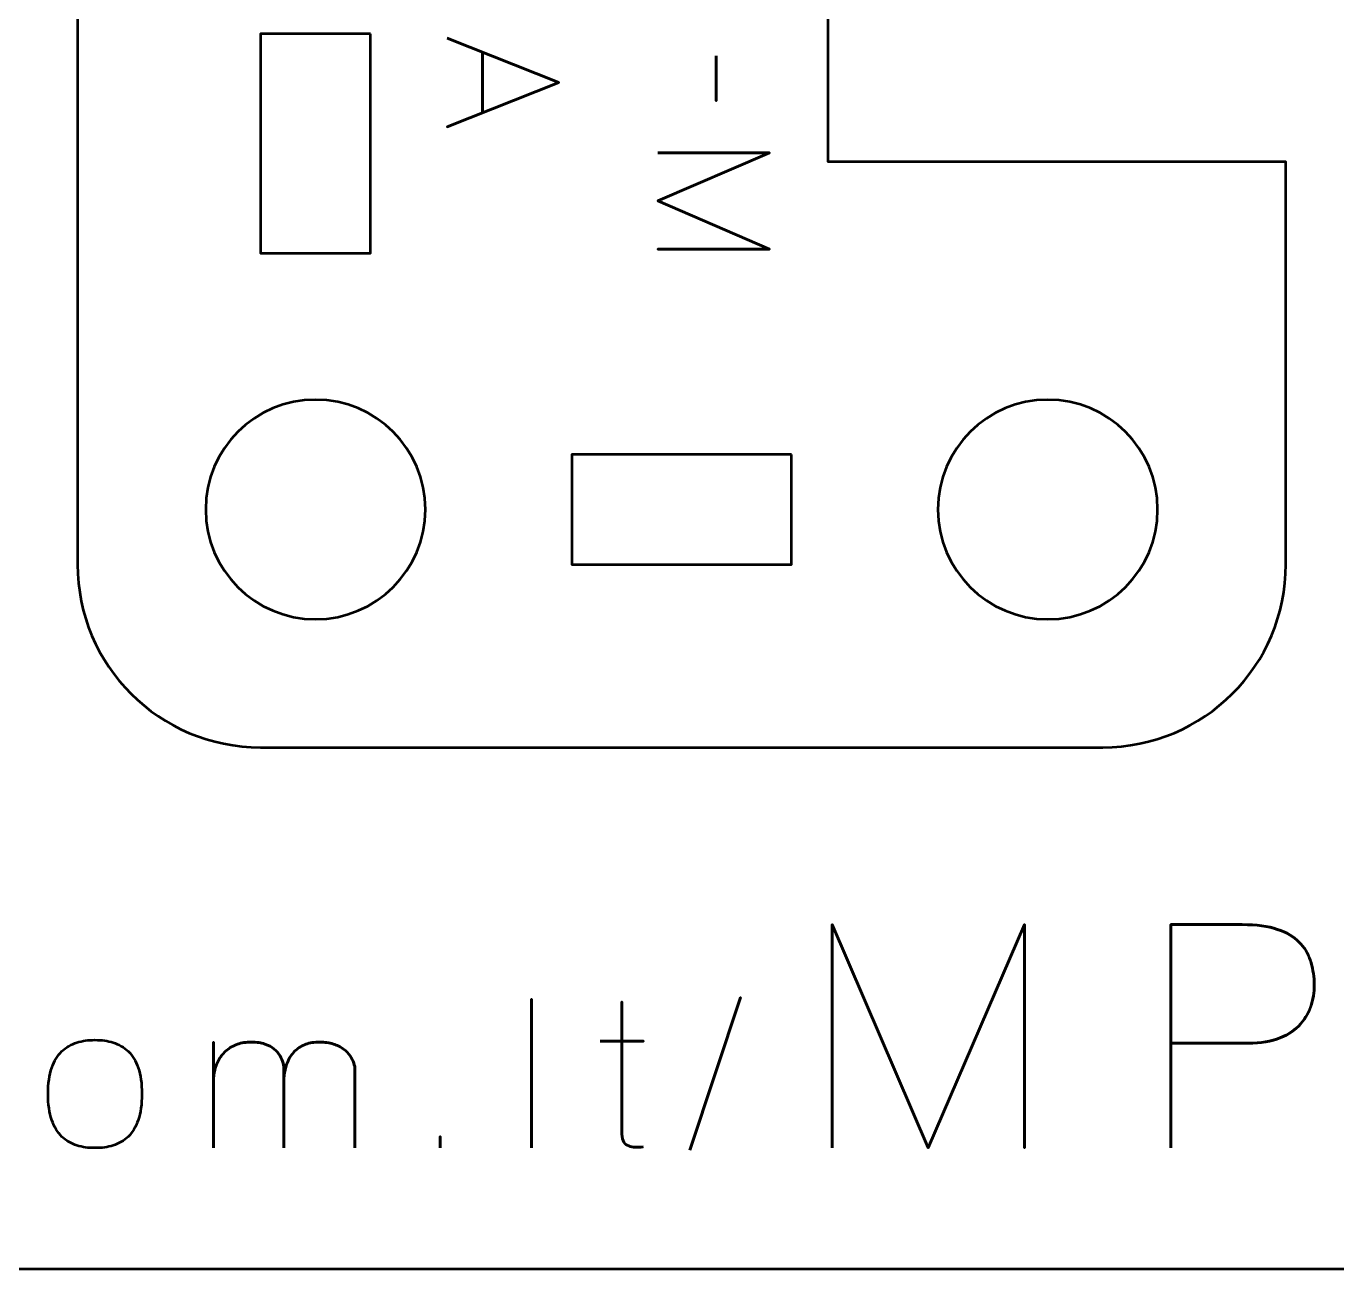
# Model space of a CAD drawing. Header units: centimetres. Extents: x -21 to 0, y -29.7 to 0.
# Drawn here: x -11.615 to -8.036, y -29.7 to -26.304 of the extents above; entities that cross this region are included whole.
import ezdxf

# ---------------------------------------------------------------- set-up
doc = ezdxf.new("R2010")
doc.units = ezdxf.units.CM
doc.header["$MEASUREMENT"] = 0
doc.layers.add('Layer 1', color=7, linetype='Continuous')

msp = doc.modelspace()

# ---------------------------------------------------------------- linework, layer by layer
at = {"layer": 'Layer 1', "color": 22, "lineweight": 53}
msp.add_open_spline([(-21, -29.19991), (-21, -29.19991), (-21, -0.49996), (-21, -0.49996), (-21, -0.49996), (-21, -0.22299), (-20.77691, 0), (-20.49991, 0), (-20.49991, 0), (-20.49991, 0), (-0.5001, 0), (-0.5001, 0), (-0.5001, 0), (-0.22296, 0), (0, -0.22299), (0, -0.49996), (0, -0.49996), (0, -0.49996), (0, -29.19991), (0, -29.19991), (0, -29.19991), (0, -29.47691), (-0.22296, -29.7), (-0.5001, -29.7), (-0.5001, -29.7), (-0.5001, -29.7), (-20.49991, -29.7), (-20.49991, -29.7), (-20.49991, -29.7), (-20.77691, -29.7), (-21, -29.47691), (-21, -29.19991)], degree=3, knots=[0, 0, 0, 0, 0.125, 0.125, 0.125, 0.125, 0.25, 0.25, 0.25, 0.25, 0.375, 0.375, 0.375, 0.375, 0.5, 0.5, 0.5, 0.5, 0.625, 0.625, 0.625, 0.625, 0.75, 0.75, 0.75, 0.75, 0.875, 0.875, 0.875, 0.875, 1, 1, 1, 1], dxfattribs=at)
at = {"layer": 'Layer 1', "color": 114, "lineweight": 53}
msp.add_open_spline([(-8.17488, -23.47505), (-8.17488, -23.47505), (-8.17487, -24.57499), (-8.17487, -24.57499), (-8.17487, -24.57499), (-8.17487, -24.57499), (-9.42488, -24.57499), (-9.42488, -24.57499), (-9.42488, -24.57499), (-9.42488, -24.57499), (-9.42488, -26.67498), (-9.42488, -26.67498), (-9.42488, -26.67498), (-9.42488, -26.67498), (-8.17488, -26.67498), (-8.17488, -26.67498), (-8.17488, -26.67498), (-8.17488, -26.67498), (-8.17488, -27.77491), (-8.17488, -27.77491), (-8.17488, -27.77491), (-8.17488, -28.05204), (-8.39798, -28.275), (-8.67498, -28.275), (-8.67498, -28.275), (-8.67498, -28.275), (-10.9749, -28.275), (-10.9749, -28.275), (-10.9749, -28.275), (-11.25191, -28.275), (-11.47486, -28.05204), (-11.47486, -27.77491), (-11.47486, -27.77491), (-11.47486, -27.77491), (-11.47486, -23.47505), (-11.47486, -23.47505), (-11.47486, -23.47505), (-11.47486, -23.19805), (-11.25191, -22.97496), (-10.9749, -22.97496), (-10.9749, -22.97496), (-10.9749, -22.97496), (-8.67498, -22.97496), (-8.67498, -22.97496), (-8.67498, -22.97496), (-8.39798, -22.97496), (-8.17488, -23.19805), (-8.17488, -23.47505)], degree=3, knots=[0, 0, 0, 0, 0.0833333, 0.0833333, 0.0833333, 0.0833333, 0.1666667, 0.1666667, 0.1666667, 0.1666667, 0.25, 0.25, 0.25, 0.25, 0.3333333, 0.3333333, 0.3333333, 0.3333333, 0.4166667, 0.4166667, 0.4166667, 0.4166667, 0.5, 0.5, 0.5, 0.5, 0.5833333, 0.5833333, 0.5833333, 0.5833333, 0.6666667, 0.6666667, 0.6666667, 0.6666667, 0.75, 0.75, 0.75, 0.75, 0.8333333, 0.8333333, 0.8333333, 0.8333333, 0.9166667, 0.9166667, 0.9166667, 0.9166667, 1, 1, 1, 1], dxfattribs=at)
at = {"layer": 'Layer 1', "lineweight": 53}
for points in [[(-10.6749, -26.32496), (-10.6749, -26.32496), (-10.6749, -26.92496), (-10.6749, -26.92496), (-10.6749, -26.92496), (-10.6749, -26.92496), (-10.9749, -26.92496), (-10.9749, -26.92496), (-10.9749, -26.92496), (-10.9749, -26.92496), (-10.9749, -26.32496), (-10.9749, -26.32496), (-10.9749, -26.32496), (-10.9749, -26.32496), (-10.6749, -26.32496), (-10.6749, -26.32496)], [(-10.82497, -27.92497), (-10.9906, -27.92497), (-11.12498, -27.79065), (-11.12498, -27.62498), (-11.12498, -27.62498), (-11.12498, -27.45935), (-10.9906, -27.32498), (-10.82497, -27.32498), (-10.82497, -27.32498), (-10.6592, -27.32498), (-10.52497, -27.45935), (-10.52497, -27.62498), (-10.52497, -27.62498), (-10.52497, -27.79065), (-10.6592, -27.92497), (-10.82497, -27.92497)], [(-8.82491, -27.92497), (-8.99068, -27.92497), (-9.12491, -27.79065), (-9.12491, -27.62498), (-9.12491, -27.62498), (-9.12491, -27.45935), (-8.99068, -27.32498), (-8.82491, -27.32498), (-8.82491, -27.32498), (-8.65925, -27.32498), (-8.52491, -27.45935), (-8.52491, -27.62498), (-8.52491, -27.62498), (-8.52491, -27.79065), (-8.65925, -27.92497), (-8.82491, -27.92497)], [(-9.52493, -27.47491), (-9.52493, -27.47491), (-9.52493, -27.77491), (-9.52493, -27.77491), (-9.52493, -27.77491), (-9.52493, -27.77491), (-10.12492, -27.77491), (-10.12492, -27.77491), (-10.12492, -27.77491), (-10.12492, -27.77491), (-10.12492, -27.47491), (-10.12492, -27.47491), (-10.12492, -27.47491), (-10.12492, -27.47491), (-9.52493, -27.47491), (-9.52493, -27.47491)]]:
    msp.add_open_spline(points, degree=3, knots=[0, 0, 0, 0, 0.25, 0.25, 0.25, 0.25, 0.5, 0.5, 0.5, 0.5, 0.75, 0.75, 0.75, 0.75, 1, 1, 1, 1], dxfattribs=at)
at = {"layer": 'Layer 1', "color": 30, "lineweight": 53}
for points, knots in [([(-10.46524, -26.33703), (-10.46524, -26.33703), (-10.16002, -26.4581), (-10.16002, -26.4581), (-10.16002, -26.4581), (-10.16002, -26.4581), (-10.46524, -26.5796), (-10.46524, -26.5796), (-10.46524, -26.5796), (-10.46524, -26.5796), (-10.16002, -26.4581), (-10.16002, -26.4581), (-10.16002, -26.4581), (-10.16002, -26.4581), (-10.46524, -26.33703), (-10.46524, -26.33703)], [0, 0, 0, 0, 0.25, 0.25, 0.25, 0.25, 0.5, 0.5, 0.5, 0.5, 0.75, 0.75, 0.75, 0.75, 1, 1, 1, 1]), ([(-10.36914, -26.37513), (-10.36914, -26.37513), (-10.36914, -26.54107), (-10.36914, -26.54107), (-10.36914, -26.54107), (-10.36914, -26.54107), (-10.36914, -26.37513), (-10.36914, -26.37513)], [0, 0, 0, 0, 0.5, 0.5, 0.5, 0.5, 1, 1, 1, 1]), ([(-9.73033, -26.38486), (-9.73033, -26.38486), (-9.73033, -26.50805), (-9.73033, -26.50805), (-9.73033, -26.50805), (-9.73033, -26.50805), (-9.73033, -26.38486), (-9.73033, -26.38486)], [0, 0, 0, 0, 0.5, 0.5, 0.5, 0.5, 1, 1, 1, 1]), ([(-9.88993, -26.65071), (-9.88993, -26.65071), (-9.58471, -26.65071), (-9.58471, -26.65071), (-9.58471, -26.65071), (-9.58471, -26.65071), (-9.88993, -26.78194), (-9.88993, -26.78194), (-9.88993, -26.78194), (-9.88993, -26.78194), (-9.58471, -26.9136), (-9.58471, -26.9136), (-9.58471, -26.9136), (-9.58471, -26.9136), (-9.88993, -26.9136), (-9.88993, -26.9136), (-9.88993, -26.9136), (-9.88993, -26.9136), (-9.58471, -26.9136), (-9.58471, -26.9136), (-9.58471, -26.9136), (-9.58471, -26.9136), (-9.88993, -26.78194), (-9.88993, -26.78194), (-9.88993, -26.78194), (-9.88993, -26.78194), (-9.58471, -26.65071), (-9.58471, -26.65071), (-9.58471, -26.65071), (-9.58471, -26.65071), (-9.88993, -26.65071), (-9.88993, -26.65071)], [0, 0, 0, 0, 0.125, 0.125, 0.125, 0.125, 0.25, 0.25, 0.25, 0.25, 0.375, 0.375, 0.375, 0.375, 0.5, 0.5, 0.5, 0.5, 0.625, 0.625, 0.625, 0.625, 0.75, 0.75, 0.75, 0.75, 0.875, 0.875, 0.875, 0.875, 1, 1, 1, 1]), ([(-9.41394, -29.36988), (-9.41394, -29.36988), (-9.41394, -28.75943), (-9.41394, -28.75943), (-9.41394, -28.75943), (-9.41394, -28.75943), (-9.15147, -29.36988), (-9.15147, -29.36988), (-9.15147, -29.36988), (-9.15147, -29.36988), (-8.88816, -28.75943), (-8.88816, -28.75943), (-8.88816, -28.75943), (-8.88816, -28.75943), (-8.88816, -29.36988), (-8.88816, -29.36988), (-8.88816, -29.36988), (-8.88816, -29.36988), (-8.88816, -28.75943), (-8.88816, -28.75943), (-8.88816, -28.75943), (-8.88816, -28.75943), (-9.15147, -29.36988), (-9.15147, -29.36988), (-9.15147, -29.36988), (-9.15147, -29.36988), (-9.41394, -28.75943), (-9.41394, -28.75943), (-9.41394, -28.75943), (-9.41394, -28.75943), (-9.41394, -29.36988), (-9.41394, -29.36988)], [0, 0, 0, 0, 0.125, 0.125, 0.125, 0.125, 0.25, 0.25, 0.25, 0.25, 0.375, 0.375, 0.375, 0.375, 0.5, 0.5, 0.5, 0.5, 0.625, 0.625, 0.625, 0.625, 0.75, 0.75, 0.75, 0.75, 0.875, 0.875, 0.875, 0.875, 1, 1, 1, 1]), ([(-8.48853, -29.36988), (-8.48853, -29.36988), (-8.48853, -28.75943), (-8.48853, -28.75943), (-8.48853, -28.75943), (-8.48853, -28.75943), (-8.2938, -28.75943), (-8.2938, -28.75943), (-8.2938, -28.75943), (-8.25485, -28.75957), (-8.22282, -28.76395), (-8.19756, -28.77241), (-8.19756, -28.77241), (-8.17244, -28.78074), (-8.15268, -28.79231), (-8.13843, -28.80699), (-8.13843, -28.80699), (-8.12418, -28.82152), (-8.11402, -28.83817), (-8.10781, -28.85694), (-8.10781, -28.85694), (-8.10174, -28.87571), (-8.09821, -28.89532), (-8.09737, -28.91606), (-8.09737, -28.91606), (-8.09638, -28.93681), (-8.09878, -28.95713), (-8.10442, -28.97688), (-8.10442, -28.97688), (-8.11021, -28.99664), (-8.11995, -29.01456), (-8.13392, -29.03065), (-8.13392, -29.03065), (-8.14774, -29.04673), (-8.16651, -29.05958), (-8.19008, -29.06903), (-8.19008, -29.06903), (-8.21364, -29.07863), (-8.24285, -29.08342), (-8.27771, -29.08371), (-8.27771, -29.08371), (-8.27771, -29.08371), (-8.48853, -29.08371), (-8.48853, -29.08371), (-8.48853, -29.08371), (-8.48853, -29.08371), (-8.27771, -29.08371), (-8.27771, -29.08371), (-8.27771, -29.08371), (-8.24356, -29.08342), (-8.21463, -29.07863), (-8.19121, -29.06903), (-8.19121, -29.06903), (-8.16764, -29.05958), (-8.14887, -29.04673), (-8.13476, -29.03065), (-8.13476, -29.03065), (-8.12079, -29.01456), (-8.11077, -28.99664), (-8.10485, -28.97688), (-8.10485, -28.97688), (-8.09892, -28.95713), (-8.09638, -28.93681), (-8.09737, -28.91606), (-8.09737, -28.91606), (-8.09821, -28.89532), (-8.10174, -28.87571), (-8.10809, -28.85694), (-8.10809, -28.85694), (-8.1143, -28.83817), (-8.12474, -28.82152), (-8.139, -28.80699), (-8.139, -28.80699), (-8.15339, -28.79231), (-8.17314, -28.78074), (-8.19826, -28.77241), (-8.19826, -28.77241), (-8.22352, -28.76395), (-8.25527, -28.75957), (-8.2938, -28.75943), (-8.2938, -28.75943), (-8.2938, -28.75943), (-8.48853, -28.75943), (-8.48853, -28.75943), (-8.48853, -28.75943), (-8.48853, -28.75943), (-8.48853, -29.36988), (-8.48853, -29.36988)], [0, 0, 0, 0, 0.0454545, 0.0454545, 0.0454545, 0.0454545, 0.0909091, 0.0909091, 0.0909091, 0.0909091, 0.1363636, 0.1363636, 0.1363636, 0.1363636, 0.1818182, 0.1818182, 0.1818182, 0.1818182, 0.2272727, 0.2272727, 0.2272727, 0.2272727, 0.2727273, 0.2727273, 0.2727273, 0.2727273, 0.3181818, 0.3181818, 0.3181818, 0.3181818, 0.3636364, 0.3636364, 0.3636364, 0.3636364, 0.4090909, 0.4090909, 0.4090909, 0.4090909, 0.4545455, 0.4545455, 0.4545455, 0.4545455, 0.5, 0.5, 0.5, 0.5, 0.5454545, 0.5454545, 0.5454545, 0.5454545, 0.5909091, 0.5909091, 0.5909091, 0.5909091, 0.6363636, 0.6363636, 0.6363636, 0.6363636, 0.6818182, 0.6818182, 0.6818182, 0.6818182, 0.7272727, 0.7272727, 0.7272727, 0.7272727, 0.7727273, 0.7727273, 0.7727273, 0.7727273, 0.8181818, 0.8181818, 0.8181818, 0.8181818, 0.8636364, 0.8636364, 0.8636364, 0.8636364, 0.9090909, 0.9090909, 0.9090909, 0.9090909, 0.9545455, 0.9545455, 0.9545455, 0.9545455, 1, 1, 1, 1]), ([(-10.23521, -29.36988), (-10.23521, -29.36988), (-10.23521, -28.96292), (-10.23521, -28.96292), (-10.23521, -28.96292), (-10.23521, -28.96292), (-10.23521, -29.36988), (-10.23521, -29.36988)], [0, 0, 0, 0, 0.5, 0.5, 0.5, 0.5, 1, 1, 1, 1]), ([(-9.93041, -29.36706), (-9.93737, -29.36762), (-9.94433, -29.36781), (-9.95111, -29.36762), (-9.95111, -29.36762), (-9.95788, -29.36743), (-9.964, -29.3664), (-9.96955, -29.36433), (-9.96955, -29.36433), (-9.9751, -29.36235), (-9.97952, -29.35878), (-9.9829, -29.3537), (-9.9829, -29.3537), (-9.9862, -29.34862), (-9.98789, -29.34138), (-9.98798, -29.33206), (-9.98798, -29.33206), (-9.98798, -29.32764), (-9.98798, -29.32012), (-9.98798, -29.30958), (-9.98798, -29.30958), (-9.98798, -29.29895), (-9.98798, -29.28615), (-9.98798, -29.27101), (-9.98798, -29.27101), (-9.98798, -29.25586), (-9.98798, -29.23931), (-9.98798, -29.22134), (-9.98798, -29.22134), (-9.98798, -29.20337), (-9.98798, -29.18484), (-9.98798, -29.16565), (-9.98798, -29.16565), (-9.98798, -29.14646), (-9.98798, -29.12755), (-9.98798, -29.10883), (-9.98798, -29.10883), (-9.98798, -29.09011), (-9.98798, -29.07251), (-9.98798, -29.05596), (-9.98798, -29.05596), (-9.98798, -29.0394), (-9.98798, -29.02472), (-9.98798, -29.01203), (-9.98798, -29.01203), (-9.98798, -28.99923), (-9.98798, -28.98926), (-9.98798, -28.98192), (-9.98798, -28.98192), (-9.98798, -28.97468), (-9.98798, -28.97091), (-9.98798, -28.97082), (-9.98798, -28.97082), (-9.98798, -28.97091), (-9.98798, -28.97468), (-9.98798, -28.98192), (-9.98798, -28.98192), (-9.98798, -28.98926), (-9.98798, -28.99923), (-9.98798, -29.01203), (-9.98798, -29.01203), (-9.98798, -29.02472), (-9.98798, -29.0394), (-9.98798, -29.05596), (-9.98798, -29.05596), (-9.98798, -29.07251), (-9.98798, -29.09011), (-9.98798, -29.10883), (-9.98798, -29.10883), (-9.98798, -29.12755), (-9.98798, -29.14646), (-9.98798, -29.16565), (-9.98798, -29.16565), (-9.98798, -29.18484), (-9.98798, -29.20337), (-9.98798, -29.22134), (-9.98798, -29.22134), (-9.98798, -29.23931), (-9.98798, -29.25586), (-9.98798, -29.27101), (-9.98798, -29.27101), (-9.98798, -29.28615), (-9.98798, -29.29895), (-9.98798, -29.30958), (-9.98798, -29.30958), (-9.98798, -29.32012), (-9.98798, -29.32764), (-9.98798, -29.33206), (-9.98798, -29.33206), (-9.98789, -29.34138), (-9.9862, -29.34862), (-9.9829, -29.3537), (-9.9829, -29.3537), (-9.97952, -29.35878), (-9.9751, -29.36235), (-9.96955, -29.36433), (-9.96955, -29.36433), (-9.964, -29.3664), (-9.95788, -29.36743), (-9.95111, -29.36762), (-9.95111, -29.36762), (-9.94433, -29.36781), (-9.93737, -29.36762), (-9.93041, -29.36706)], [0, 0, 0, 0, 0.0384615, 0.0384615, 0.0384615, 0.0384615, 0.0769231, 0.0769231, 0.0769231, 0.0769231, 0.1153846, 0.1153846, 0.1153846, 0.1153846, 0.1538462, 0.1538462, 0.1538462, 0.1538462, 0.1923077, 0.1923077, 0.1923077, 0.1923077, 0.2307692, 0.2307692, 0.2307692, 0.2307692, 0.2692308, 0.2692308, 0.2692308, 0.2692308, 0.3076923, 0.3076923, 0.3076923, 0.3076923, 0.3461538, 0.3461538, 0.3461538, 0.3461538, 0.3846154, 0.3846154, 0.3846154, 0.3846154, 0.4230769, 0.4230769, 0.4230769, 0.4230769, 0.4615385, 0.4615385, 0.4615385, 0.4615385, 0.5, 0.5, 0.5, 0.5, 0.5384615, 0.5384615, 0.5384615, 0.5384615, 0.5769231, 0.5769231, 0.5769231, 0.5769231, 0.6153846, 0.6153846, 0.6153846, 0.6153846, 0.6538462, 0.6538462, 0.6538462, 0.6538462, 0.6923077, 0.6923077, 0.6923077, 0.6923077, 0.7307692, 0.7307692, 0.7307692, 0.7307692, 0.7692308, 0.7692308, 0.7692308, 0.7692308, 0.8076923, 0.8076923, 0.8076923, 0.8076923, 0.8461538, 0.8461538, 0.8461538, 0.8461538, 0.8846154, 0.8846154, 0.8846154, 0.8846154, 0.9230769, 0.9230769, 0.9230769, 0.9230769, 0.9615385, 0.9615385, 0.9615385, 0.9615385, 1, 1, 1, 1]), ([(-9.80228, -29.37552), (-9.80228, -29.37552), (-9.66399, -28.95897), (-9.66399, -28.95897), (-9.66399, -28.95897), (-9.66399, -28.95897), (-9.80228, -29.37552), (-9.80228, -29.37552)], [0, 0, 0, 0, 0.5, 0.5, 0.5, 0.5, 1, 1, 1, 1]), ([(-11.42731, -29.36988), (-11.40953, -29.36997), (-11.39298, -29.36772), (-11.37755, -29.36292), (-11.37755, -29.36292), (-11.36212, -29.35812), (-11.34848, -29.35012), (-11.33681, -29.33893), (-11.33681, -29.33893), (-11.32505, -29.32774), (-11.31593, -29.31259), (-11.30925, -29.2934), (-11.30925, -29.2934), (-11.30267, -29.2743), (-11.29928, -29.2505), (-11.29918, -29.222), (-11.29918, -29.222), (-11.29928, -29.19359), (-11.30267, -29.16988), (-11.30925, -29.15088), (-11.30925, -29.15088), (-11.31593, -29.13187), (-11.32505, -29.11673), (-11.33681, -29.10553), (-11.33681, -29.10553), (-11.34848, -29.09443), (-11.36212, -29.08644), (-11.37755, -29.08164), (-11.37755, -29.08164), (-11.39298, -29.07684), (-11.40953, -29.07458), (-11.42731, -29.07468), (-11.42731, -29.07468), (-11.4449, -29.07458), (-11.46146, -29.07684), (-11.47689, -29.08164), (-11.47689, -29.08164), (-11.49232, -29.08644), (-11.50586, -29.09443), (-11.51762, -29.10553), (-11.51762, -29.10553), (-11.52938, -29.11673), (-11.5386, -29.13187), (-11.54528, -29.15088), (-11.54528, -29.15088), (-11.55196, -29.16988), (-11.55535, -29.19359), (-11.55544, -29.222), (-11.55544, -29.222), (-11.55535, -29.2505), (-11.55196, -29.2743), (-11.54528, -29.2934), (-11.54528, -29.2934), (-11.5386, -29.31259), (-11.52938, -29.32774), (-11.51762, -29.33893), (-11.51762, -29.33893), (-11.50586, -29.35012), (-11.49232, -29.35812), (-11.47689, -29.36292), (-11.47689, -29.36292), (-11.46146, -29.36772), (-11.4449, -29.36997), (-11.42731, -29.36988)], [0, 0, 0, 0, 0.0625, 0.0625, 0.0625, 0.0625, 0.125, 0.125, 0.125, 0.125, 0.1875, 0.1875, 0.1875, 0.1875, 0.25, 0.25, 0.25, 0.25, 0.3125, 0.3125, 0.3125, 0.3125, 0.375, 0.375, 0.375, 0.375, 0.4375, 0.4375, 0.4375, 0.4375, 0.5, 0.5, 0.5, 0.5, 0.5625, 0.5625, 0.5625, 0.5625, 0.625, 0.625, 0.625, 0.625, 0.6875, 0.6875, 0.6875, 0.6875, 0.75, 0.75, 0.75, 0.75, 0.8125, 0.8125, 0.8125, 0.8125, 0.875, 0.875, 0.875, 0.875, 0.9375, 0.9375, 0.9375, 0.9375, 1, 1, 1, 1]), ([(-11.42731, -29.36988), (-11.40953, -29.36997), (-11.39298, -29.36772), (-11.37755, -29.36292), (-11.37755, -29.36292), (-11.36212, -29.35812), (-11.34848, -29.35012), (-11.33681, -29.33893), (-11.33681, -29.33893), (-11.32505, -29.32774), (-11.31593, -29.31259), (-11.30925, -29.2934), (-11.30925, -29.2934), (-11.30267, -29.2743), (-11.29928, -29.2505), (-11.29918, -29.222), (-11.29918, -29.222), (-11.29928, -29.19359), (-11.30267, -29.16988), (-11.30925, -29.15088), (-11.30925, -29.15088), (-11.31593, -29.13187), (-11.32505, -29.11673), (-11.33681, -29.10553), (-11.33681, -29.10553), (-11.34848, -29.09443), (-11.36212, -29.08644), (-11.37755, -29.08164), (-11.37755, -29.08164), (-11.39298, -29.07684), (-11.40953, -29.07458), (-11.42731, -29.07468), (-11.42731, -29.07468), (-11.4449, -29.07458), (-11.46146, -29.07684), (-11.47689, -29.08164), (-11.47689, -29.08164), (-11.49232, -29.08644), (-11.50586, -29.09443), (-11.51762, -29.10553), (-11.51762, -29.10553), (-11.52938, -29.11673), (-11.5386, -29.13187), (-11.54528, -29.15088), (-11.54528, -29.15088), (-11.55196, -29.16988), (-11.55535, -29.19359), (-11.55544, -29.222), (-11.55544, -29.222), (-11.55535, -29.2505), (-11.55196, -29.2743), (-11.54528, -29.2934), (-11.54528, -29.2934), (-11.5386, -29.31259), (-11.52938, -29.32774), (-11.51762, -29.33893), (-11.51762, -29.33893), (-11.50586, -29.35012), (-11.49232, -29.35812), (-11.47689, -29.36292), (-11.47689, -29.36292), (-11.46146, -29.36772), (-11.4449, -29.36997), (-11.42731, -29.36988)], [0, 0, 0, 0, 0.0625, 0.0625, 0.0625, 0.0625, 0.125, 0.125, 0.125, 0.125, 0.1875, 0.1875, 0.1875, 0.1875, 0.25, 0.25, 0.25, 0.25, 0.3125, 0.3125, 0.3125, 0.3125, 0.375, 0.375, 0.375, 0.375, 0.4375, 0.4375, 0.4375, 0.4375, 0.5, 0.5, 0.5, 0.5, 0.5625, 0.5625, 0.5625, 0.5625, 0.625, 0.625, 0.625, 0.625, 0.6875, 0.6875, 0.6875, 0.6875, 0.75, 0.75, 0.75, 0.75, 0.8125, 0.8125, 0.8125, 0.8125, 0.875, 0.875, 0.875, 0.875, 0.9375, 0.9375, 0.9375, 0.9375, 1, 1, 1, 1]), ([(-10.91142, -29.36988), (-10.91142, -29.36979), (-10.91142, -29.36706), (-10.91142, -29.3617), (-10.91142, -29.3617), (-10.91142, -29.35643), (-10.91142, -29.34918), (-10.91142, -29.34006), (-10.91142, -29.34006), (-10.91142, -29.33084), (-10.91142, -29.32049), (-10.91142, -29.30883), (-10.91142, -29.30883), (-10.91142, -29.29726), (-10.91142, -29.28512), (-10.91142, -29.27233), (-10.91142, -29.27233), (-10.91142, -29.25963), (-10.91142, -29.24711), (-10.91142, -29.2347), (-10.91142, -29.2347), (-10.91142, -29.22228), (-10.91142, -29.21061), (-10.91142, -29.19989), (-10.91142, -29.19989), (-10.91142, -29.18907), (-10.91142, -29.17985), (-10.91142, -29.17204), (-10.91142, -29.17204), (-10.91142, -29.16433), (-10.91142, -29.15878), (-10.91142, -29.15539), (-10.91142, -29.15539), (-10.91132, -29.15012), (-10.91217, -29.1442), (-10.91377, -29.13771), (-10.91377, -29.13771), (-10.91537, -29.13112), (-10.9181, -29.12454), (-10.92195, -29.11795), (-10.92195, -29.11795), (-10.92581, -29.11127), (-10.93117, -29.10516), (-10.93785, -29.09951), (-10.93785, -29.09951), (-10.94462, -29.09387), (-10.95309, -29.08935), (-10.96325, -29.08587), (-10.96325, -29.08587), (-10.97351, -29.08239), (-10.98573, -29.08051), (-11.00003, -29.08032), (-11.00003, -29.08032), (-11.01433, -29.08032), (-11.02713, -29.0823), (-11.03832, -29.08625), (-11.03832, -29.08625), (-11.04961, -29.09029), (-11.0593, -29.09584), (-11.06758, -29.1029), (-11.06758, -29.1029), (-11.07576, -29.10996), (-11.08263, -29.11805), (-11.08799, -29.12726), (-11.08799, -29.12726), (-11.09335, -29.13639), (-11.09731, -29.14608), (-11.09994, -29.15643), (-11.09994, -29.15643), (-11.10257, -29.16668), (-11.10389, -29.17712), (-11.10389, -29.18757), (-11.10389, -29.18757), (-11.10389, -29.17712), (-11.10257, -29.16668), (-11.09994, -29.15643), (-11.09994, -29.15643), (-11.09731, -29.14608), (-11.09335, -29.13639), (-11.08799, -29.12726), (-11.08799, -29.12726), (-11.08263, -29.11805), (-11.07576, -29.10996), (-11.06758, -29.1029), (-11.06758, -29.1029), (-11.0593, -29.09584), (-11.04961, -29.09029), (-11.03832, -29.08625), (-11.03832, -29.08625), (-11.02713, -29.0823), (-11.01433, -29.08032), (-11.00003, -29.08032), (-11.00003, -29.08032), (-10.98573, -29.08051), (-10.97351, -29.08239), (-10.96325, -29.08587), (-10.96325, -29.08587), (-10.95309, -29.08935), (-10.94462, -29.09387), (-10.93785, -29.09951), (-10.93785, -29.09951), (-10.93117, -29.10516), (-10.92581, -29.11127), (-10.92195, -29.11795), (-10.92195, -29.11795), (-10.9181, -29.12454), (-10.91537, -29.13112), (-10.91377, -29.13771), (-10.91377, -29.13771), (-10.91217, -29.1442), (-10.91132, -29.15012), (-10.91142, -29.15539), (-10.91142, -29.15539), (-10.91142, -29.15878), (-10.91142, -29.16433), (-10.91142, -29.17204), (-10.91142, -29.17204), (-10.91142, -29.17985), (-10.91142, -29.18907), (-10.91142, -29.19989), (-10.91142, -29.19989), (-10.91142, -29.21061), (-10.91142, -29.22228), (-10.91142, -29.2347), (-10.91142, -29.2347), (-10.91142, -29.24711), (-10.91142, -29.25963), (-10.91142, -29.27233), (-10.91142, -29.27233), (-10.91142, -29.28512), (-10.91142, -29.29726), (-10.91142, -29.30883), (-10.91142, -29.30883), (-10.91142, -29.32049), (-10.91142, -29.33084), (-10.91142, -29.34006), (-10.91142, -29.34006), (-10.91142, -29.34918), (-10.91142, -29.35643), (-10.91142, -29.3617), (-10.91142, -29.3617), (-10.91142, -29.36706), (-10.91142, -29.36979), (-10.91142, -29.36988)], [0, 0, 0, 0, 0.0277778, 0.0277778, 0.0277778, 0.0277778, 0.0555556, 0.0555556, 0.0555556, 0.0555556, 0.0833333, 0.0833333, 0.0833333, 0.0833333, 0.1111111, 0.1111111, 0.1111111, 0.1111111, 0.1388889, 0.1388889, 0.1388889, 0.1388889, 0.1666667, 0.1666667, 0.1666667, 0.1666667, 0.1944444, 0.1944444, 0.1944444, 0.1944444, 0.2222222, 0.2222222, 0.2222222, 0.2222222, 0.25, 0.25, 0.25, 0.25, 0.2777778, 0.2777778, 0.2777778, 0.2777778, 0.3055556, 0.3055556, 0.3055556, 0.3055556, 0.3333333, 0.3333333, 0.3333333, 0.3333333, 0.3611111, 0.3611111, 0.3611111, 0.3611111, 0.3888889, 0.3888889, 0.3888889, 0.3888889, 0.4166667, 0.4166667, 0.4166667, 0.4166667, 0.4444444, 0.4444444, 0.4444444, 0.4444444, 0.4722222, 0.4722222, 0.4722222, 0.4722222, 0.5, 0.5, 0.5, 0.5, 0.5277778, 0.5277778, 0.5277778, 0.5277778, 0.5555556, 0.5555556, 0.5555556, 0.5555556, 0.5833333, 0.5833333, 0.5833333, 0.5833333, 0.6111111, 0.6111111, 0.6111111, 0.6111111, 0.6388889, 0.6388889, 0.6388889, 0.6388889, 0.6666667, 0.6666667, 0.6666667, 0.6666667, 0.6944444, 0.6944444, 0.6944444, 0.6944444, 0.7222222, 0.7222222, 0.7222222, 0.7222222, 0.75, 0.75, 0.75, 0.75, 0.7777778, 0.7777778, 0.7777778, 0.7777778, 0.8055556, 0.8055556, 0.8055556, 0.8055556, 0.8333333, 0.8333333, 0.8333333, 0.8333333, 0.8611111, 0.8611111, 0.8611111, 0.8611111, 0.8888889, 0.8888889, 0.8888889, 0.8888889, 0.9166667, 0.9166667, 0.9166667, 0.9166667, 0.9444444, 0.9444444, 0.9444444, 0.9444444, 0.9722222, 0.9722222, 0.9722222, 0.9722222, 1, 1, 1, 1]), ([(-11.10389, -29.36988), (-11.10389, -29.36988), (-11.10389, -29.08032), (-11.10389, -29.08032), (-11.10389, -29.08032), (-11.10389, -29.08032), (-11.10389, -29.36988), (-11.10389, -29.36988)], [0, 0, 0, 0, 0.5, 0.5, 0.5, 0.5, 1, 1, 1, 1]), ([(-10.71725, -29.36988), (-10.71725, -29.36979), (-10.71725, -29.36706), (-10.71725, -29.3617), (-10.71725, -29.3617), (-10.71725, -29.35643), (-10.71725, -29.34918), (-10.71725, -29.34006), (-10.71725, -29.34006), (-10.71725, -29.33084), (-10.71725, -29.32049), (-10.71725, -29.30883), (-10.71725, -29.30883), (-10.71725, -29.29726), (-10.71725, -29.28512), (-10.71725, -29.27233), (-10.71725, -29.27233), (-10.71725, -29.25963), (-10.71725, -29.24711), (-10.71725, -29.2347), (-10.71725, -29.2347), (-10.71725, -29.22228), (-10.71725, -29.21061), (-10.71725, -29.19989), (-10.71725, -29.19989), (-10.71725, -29.18907), (-10.71725, -29.17985), (-10.71725, -29.17204), (-10.71725, -29.17204), (-10.71725, -29.16433), (-10.71725, -29.15878), (-10.71725, -29.15539), (-10.71725, -29.15539), (-10.71725, -29.15012), (-10.71828, -29.1442), (-10.72045, -29.13771), (-10.72045, -29.13771), (-10.72252, -29.13112), (-10.7259, -29.12454), (-10.73061, -29.11795), (-10.73061, -29.11795), (-10.73522, -29.11127), (-10.74133, -29.10516), (-10.74886, -29.09951), (-10.74886, -29.09951), (-10.75638, -29.09387), (-10.76551, -29.08935), (-10.77623, -29.08587), (-10.77623, -29.08587), (-10.78696, -29.08239), (-10.79947, -29.08051), (-10.81377, -29.08032), (-10.81377, -29.08032), (-10.82807, -29.08032), (-10.84067, -29.0823), (-10.85149, -29.08625), (-10.85149, -29.08625), (-10.86222, -29.09029), (-10.87144, -29.09584), (-10.87915, -29.1029), (-10.87915, -29.1029), (-10.88677, -29.10996), (-10.89288, -29.11805), (-10.89768, -29.12726), (-10.89768, -29.12726), (-10.90248, -29.13639), (-10.90596, -29.14608), (-10.90812, -29.15643), (-10.90812, -29.15643), (-10.91038, -29.16668), (-10.91142, -29.17712), (-10.91142, -29.18757), (-10.91142, -29.18757), (-10.91142, -29.17712), (-10.91038, -29.16668), (-10.90812, -29.15643), (-10.90812, -29.15643), (-10.90596, -29.14608), (-10.90248, -29.13639), (-10.89768, -29.12726), (-10.89768, -29.12726), (-10.89288, -29.11805), (-10.88677, -29.10996), (-10.87915, -29.1029), (-10.87915, -29.1029), (-10.87144, -29.09584), (-10.86222, -29.09029), (-10.85149, -29.08625), (-10.85149, -29.08625), (-10.84067, -29.0823), (-10.82807, -29.08032), (-10.81377, -29.08032), (-10.81377, -29.08032), (-10.79947, -29.08051), (-10.78696, -29.08239), (-10.77623, -29.08587), (-10.77623, -29.08587), (-10.76551, -29.08935), (-10.75638, -29.09387), (-10.74886, -29.09951), (-10.74886, -29.09951), (-10.74133, -29.10516), (-10.73522, -29.11127), (-10.73061, -29.11795), (-10.73061, -29.11795), (-10.7259, -29.12454), (-10.72252, -29.13112), (-10.72045, -29.13771), (-10.72045, -29.13771), (-10.71828, -29.1442), (-10.71725, -29.15012), (-10.71725, -29.15539), (-10.71725, -29.15539), (-10.71725, -29.15878), (-10.71725, -29.16433), (-10.71725, -29.17204), (-10.71725, -29.17204), (-10.71725, -29.17985), (-10.71725, -29.18907), (-10.71725, -29.19989), (-10.71725, -29.19989), (-10.71725, -29.21061), (-10.71725, -29.22228), (-10.71725, -29.2347), (-10.71725, -29.2347), (-10.71725, -29.24711), (-10.71725, -29.25963), (-10.71725, -29.27233), (-10.71725, -29.27233), (-10.71725, -29.28512), (-10.71725, -29.29726), (-10.71725, -29.30883), (-10.71725, -29.30883), (-10.71725, -29.32049), (-10.71725, -29.33084), (-10.71725, -29.34006), (-10.71725, -29.34006), (-10.71725, -29.34918), (-10.71725, -29.35643), (-10.71725, -29.3617), (-10.71725, -29.3617), (-10.71725, -29.36706), (-10.71725, -29.36979), (-10.71725, -29.36988)], [0, 0, 0, 0, 0.0277778, 0.0277778, 0.0277778, 0.0277778, 0.0555556, 0.0555556, 0.0555556, 0.0555556, 0.0833333, 0.0833333, 0.0833333, 0.0833333, 0.1111111, 0.1111111, 0.1111111, 0.1111111, 0.1388889, 0.1388889, 0.1388889, 0.1388889, 0.1666667, 0.1666667, 0.1666667, 0.1666667, 0.1944444, 0.1944444, 0.1944444, 0.1944444, 0.2222222, 0.2222222, 0.2222222, 0.2222222, 0.25, 0.25, 0.25, 0.25, 0.2777778, 0.2777778, 0.2777778, 0.2777778, 0.3055556, 0.3055556, 0.3055556, 0.3055556, 0.3333333, 0.3333333, 0.3333333, 0.3333333, 0.3611111, 0.3611111, 0.3611111, 0.3611111, 0.3888889, 0.3888889, 0.3888889, 0.3888889, 0.4166667, 0.4166667, 0.4166667, 0.4166667, 0.4444444, 0.4444444, 0.4444444, 0.4444444, 0.4722222, 0.4722222, 0.4722222, 0.4722222, 0.5, 0.5, 0.5, 0.5, 0.5277778, 0.5277778, 0.5277778, 0.5277778, 0.5555556, 0.5555556, 0.5555556, 0.5555556, 0.5833333, 0.5833333, 0.5833333, 0.5833333, 0.6111111, 0.6111111, 0.6111111, 0.6111111, 0.6388889, 0.6388889, 0.6388889, 0.6388889, 0.6666667, 0.6666667, 0.6666667, 0.6666667, 0.6944444, 0.6944444, 0.6944444, 0.6944444, 0.7222222, 0.7222222, 0.7222222, 0.7222222, 0.75, 0.75, 0.75, 0.75, 0.7777778, 0.7777778, 0.7777778, 0.7777778, 0.8055556, 0.8055556, 0.8055556, 0.8055556, 0.8333333, 0.8333333, 0.8333333, 0.8333333, 0.8611111, 0.8611111, 0.8611111, 0.8611111, 0.8888889, 0.8888889, 0.8888889, 0.8888889, 0.9166667, 0.9166667, 0.9166667, 0.9166667, 0.9444444, 0.9444444, 0.9444444, 0.9444444, 0.9722222, 0.9722222, 0.9722222, 0.9722222, 1, 1, 1, 1]), ([(-10.04725, -29.0775), (-10.04725, -29.0775), (-9.92928, -29.0775), (-9.92928, -29.0775), (-9.92928, -29.0775), (-9.92928, -29.0775), (-10.04725, -29.0775), (-10.04725, -29.0775)], [0, 0, 0, 0, 0.5, 0.5, 0.5, 0.5, 1, 1, 1, 1]), ([(-10.48413, -29.36988), (-10.48413, -29.36988), (-10.48413, -29.33884), (-10.48413, -29.33884), (-10.48413, -29.33884), (-10.48413, -29.33884), (-10.48413, -29.36988), (-10.48413, -29.36988)], [0, 0, 0, 0, 0.5, 0.5, 0.5, 0.5, 1, 1, 1, 1])]:
    msp.add_open_spline(points, degree=3, knots=knots, dxfattribs=at)

doc.saveas('drawing.dxf')
